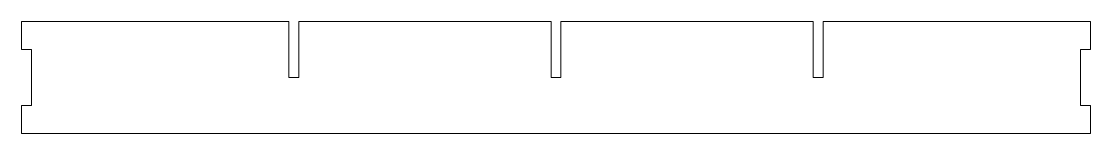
# Model space of a CAD drawing. Header units: millimetres. Extents: x 528 to 956, y 341 to 386.
import ezdxf

# ---------------------------------------------------------------- set-up
doc = ezdxf.new("R2010")
doc.units = ezdxf.units.MM

# ---------------------------------------------------------------- blocks, each defined once
blk = doc.blocks.new('A$C41953b2e')
at = {"color": 0, "linetype": 'Continuous', "lineweight": 0}
for p, q in [((-201.49, 13.3), (-308.49, 13.3)), ((-308.49, 13.3), (-308.49, 2.05)), ((-201.49, -9.2), (-201.49, 13.3)), ((-197.49, 13.3), (-197.49, -9.2)), ((-96.49, 13.3), (-197.49, 13.3)), ((-96.49, -9.2), (-96.49, 13.3)), ((-92.49, 13.3), (-92.49, -9.2)), ((8.51, 13.3), (-92.49, 13.3)), ((8.51, -9.2), (8.51, 13.3)), ((12.51, 13.3), (12.51, -9.2)), ((119.51, 13.3), (12.51, 13.3)), ((119.51, 2.05), (119.51, 13.3)), ((-308.49, 2.05), (-304.49, 2.05)), ((-304.49, 2.05), (-304.49, -20.45)), ((115.51, -20.45), (115.51, 2.05)), ((115.51, 2.05), (119.51, 2.05)), ((-197.49, -9.2), (-201.49, -9.2)), ((-92.49, -9.2), (-96.49, -9.2)), ((12.51, -9.2), (8.51, -9.2)), ((-304.49, -20.45), (-308.49, -20.45)), ((-308.49, -20.45), (-308.49, -31.7)), ((119.51, -20.45), (115.51, -20.45)), ((119.51, -31.7), (119.51, -20.45)), ((-308.49, -31.7), (119.51, -31.7))]:
    blk.add_line(p, q, dxfattribs=at)

msp = doc.modelspace()

# ---------------------------------------------------------------- block references
msp.add_blockref('A$C41953b2e', (836.17, 372.67))

doc.saveas('drawing.dxf')
